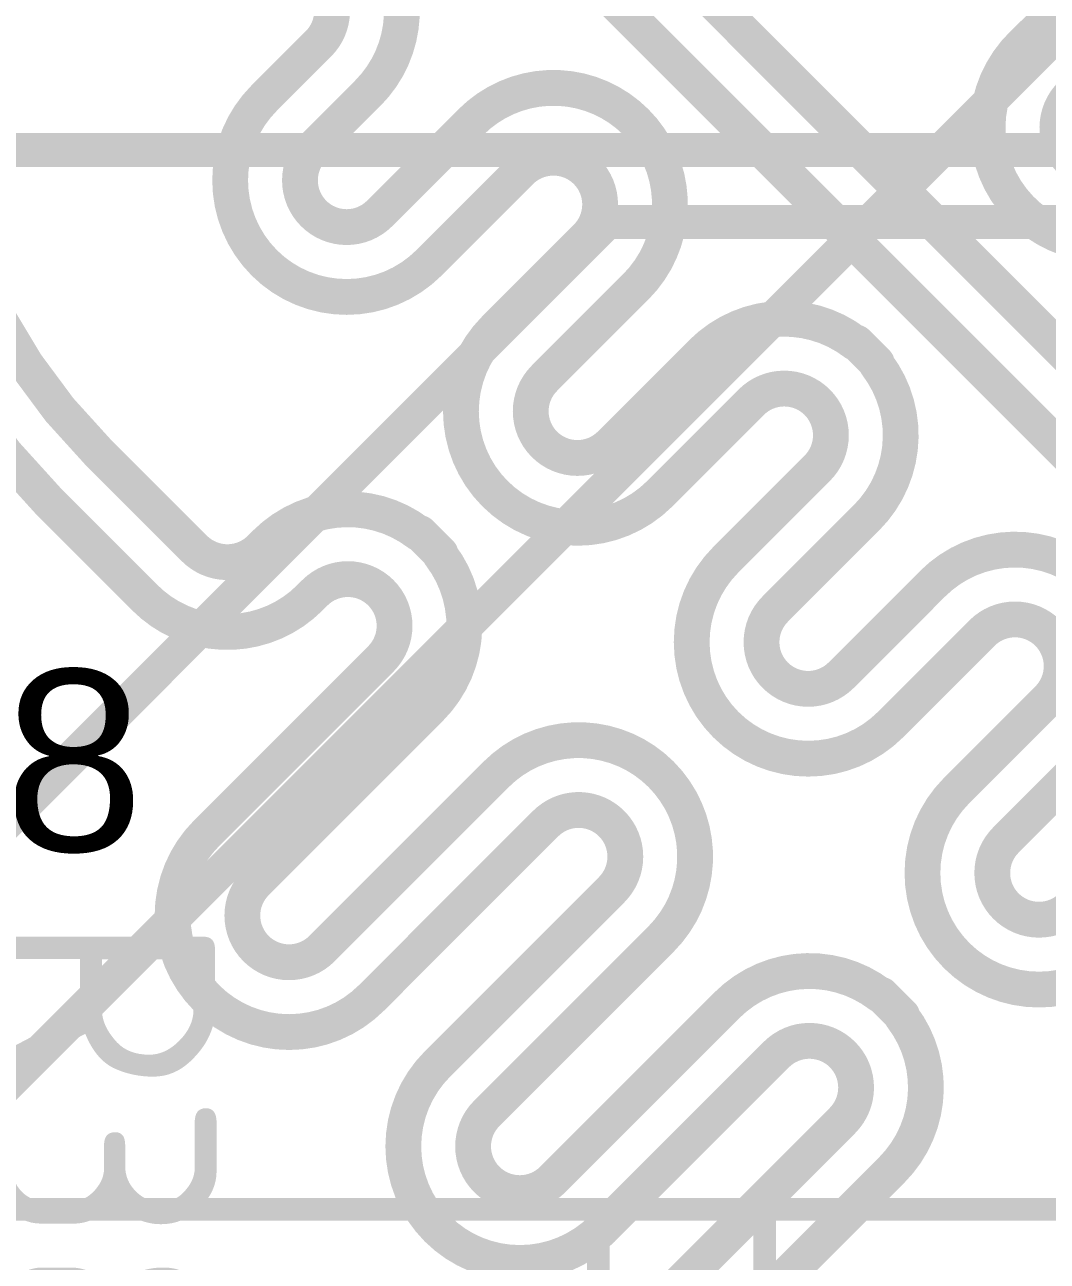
# Model space of a CAD drawing. Header units: inches. Extents: x -0.1 to 94.8, y -0.8 to 67.1.
# Drawn here: x 33.46 to 37.97, y 34.04 to 39.49 of the extents above; entities that cross this region are included whole.
import ezdxf

# ---------------------------------------------------------------- set-up
doc = ezdxf.new("R2010")
doc.units = ezdxf.units.IN
for name, color, linetype in [('Assembly Notes', 56, 'Continuous'), ('Bottom Layer', 5, 'Continuous'), ('Layer 2', 16, 'Continuous'), ('Mechanical 20', 56, 'Continuous'), ('Top Layer', 1, 'Continuous'), ('Top Overlay', 2, 'Continuous'), ('Top Paste', 8, 'Continuous'), ('Top Solder', 216, 'Continuous')]:
    doc.layers.add(name, color=color, linetype=linetype)
doc.styles.add('Arial', font='', dxfattribs={"height": 0.2})
doc.styles.add('GOST type B', font='', dxfattribs={"height": 0.2})
doc.styles.get('Arial').set_extended_font_data('Arial')
doc.styles.get('GOST type B').set_extended_font_data('GOST type B')

# ---------------------------------------------------------------- blocks, each defined once
blk = doc.blocks.new('JK00136NL_B_53')
at = {"layer": 'Mechanical 20'}
for points in [[(17.51, 10.242, 0.1, 0.1, 0), (17.51, -10.242, 0.1, 0.1, 0)], [(-17.51, -10.242, 0.1, 0.1, 0), (17.51, -10.242, 0.1, 0.1, 0)]]:
    blk.add_lwpolyline(points, format="xyseb", dxfattribs=at)
blk.add_lwpolyline([(17.485, -10.242, 0.05, 0.05, 1), (17.535, -10.242, 0.05, 0.05, 1)], format="xyseb", close=True, dxfattribs=at)
blk.add_lwpolyline([(17.485, -10.242, 0.05, 0.05, 1), (17.535, -10.242, 0.05, 0.05, 1)], format="xyseb", close=True, dxfattribs=at)
blk = doc.blocks.new('JK00136NL_B_54')
at = {"layer": 'Mechanical 20'}
for points in [[(-17.51, 10.242, 0.1, 0.1, 0), (17.51, 10.242, 0.1, 0.1, 0)], [(17.51, 10.242, 0.1, 0.1, 0), (17.51, -10.242, 0.1, 0.1, 0)]]:
    blk.add_lwpolyline(points, format="xyseb", dxfattribs=at)
blk.add_lwpolyline([(17.485, 10.242, 0.05, 0.05, 1), (17.535, 10.242, 0.05, 0.05, 1)], format="xyseb", close=True, dxfattribs=at)
blk.add_lwpolyline([(17.485, 10.242, 0.05, 0.05, 1), (17.535, 10.242, 0.05, 0.05, 1)], format="xyseb", close=True, dxfattribs=at)
blk = doc.blocks.new('0402R_65')
at = {"layer": 'Top Layer'}
for points in [[(-0.9145, -0.305), (-0.9145, 0.305), (-0.2795, 0.305), (-0.2795, -0.305)], [(0.2795, -0.305), (0.2795, 0.305), (0.9145, 0.305), (0.9145, -0.305)]]:
    blk.add_hatch(color=1, dxfattribs=at).paths.add_polyline_path(points)
at = {"layer": 'Top Paste'}
for points in [[(-0.9145, -0.305), (-0.9145, 0.305), (-0.2795, 0.305), (-0.2795, -0.305)], [(0.2795, -0.305), (0.2795, 0.305), (0.9145, 0.305), (0.9145, -0.305)]]:
    blk.add_hatch(color=8, dxfattribs=at).paths.add_polyline_path(points)
at = {"layer": 'Top Solder'}
for points in [[(-1.0161, -0.4066), (-1.0161, 0.4066), (-0.1779, 0.4066), (-0.1779, -0.4066)], [(0.1779, -0.4066), (0.1779, 0.4066), (1.0161, 0.4066), (1.0161, -0.4066)]]:
    blk.add_hatch(color=216, dxfattribs=at).paths.add_polyline_path(points)
at = {"layer": 'Assembly Notes'}
for points in [[(1, 0.4, 0.15, 0.15, 0), (-1, 0.4, 0.15, 0.15, 0)], [(-1, -0.4, 0.15, 0.15, 0), (-1, 0.4, 0.15, 0.15, 0)], [(1, -0.4, 0.15, 0.15, 0), (1, 0.4, 0.15, 0.15, 0)], [(1, -0.4, 0.15, 0.15, 0), (-1, -0.4, 0.15, 0.15, 0)]]:
    blk.add_lwpolyline(points, format="xyseb", dxfattribs=at)
for points in [[(-1.0375, 0.4, 0.075, 0.075, 1), (-0.9625, 0.4, 0.075, 0.075, 1)], [(-1.0375, 0.4, 0.075, 0.075, 1), (-0.9625, 0.4, 0.075, 0.075, 1)], [(0.9625, 0.4, 0.075, 0.075, 1), (1.0375, 0.4, 0.075, 0.075, 1)], [(0.9625, 0.4, 0.075, 0.075, 1), (1.0375, 0.4, 0.075, 0.075, 1)], [(-1.0375, -0.4, 0.075, 0.075, 1), (-0.9625, -0.4, 0.075, 0.075, 1)], [(-1.0375, -0.4, 0.075, 0.075, 1), (-0.9625, -0.4, 0.075, 0.075, 1)], [(0.9625, -0.4, 0.075, 0.075, 1), (1.0375, -0.4, 0.075, 0.075, 1)], [(0.9625, -0.4, 0.075, 0.075, 1), (1.0375, -0.4, 0.075, 0.075, 1)]]:
    blk.add_lwpolyline(points, format="xyseb", close=True, dxfattribs=at)
at = {"layer": 'Top Overlay'}
for points in [[(0.375, 0.55, 0.15, 0.15, 0), (-0.375, 0.55, 0.15, 0.15, 0)], [(0.375, -0.55, 0.15, 0.15, 0), (-0.375, -0.55, 0.15, 0.15, 0)]]:
    blk.add_lwpolyline(points, format="xyseb", dxfattribs=at)
for points in [[(-0.4125, 0.55, 0.075, 0.075, 1), (-0.3375, 0.55, 0.075, 0.075, 1)], [(0.3375, 0.55, 0.075, 0.075, 1), (0.4125, 0.55, 0.075, 0.075, 1)], [(-0.4125, -0.55, 0.075, 0.075, 1), (-0.3375, -0.55, 0.075, 0.075, 1)], [(0.3375, -0.55, 0.075, 0.075, 1), (0.4125, -0.55, 0.075, 0.075, 1)]]:
    blk.add_lwpolyline(points, format="xyseb", close=True, dxfattribs=at)
at = {"layer": 'Assembly Notes', "style": 'GOST type B'}
blk.add_text('R38', height=1, dxfattribs=at).set_placement((-1.075, 0.8))

msp = doc.modelspace()

# ---------------------------------------------------------------- linework, layer by layer
at = {"layer": 'Bottom Layer'}
for points in [[(35.355, 40.735, 0.158, 0.158, 0), (40.9014, 35.1886, 0.158, 0.158, 0)], [(35.1372, 40.5172, 0.158, 0.158, 0), (40.6837, 34.9708, 0.158, 0.158, 0)], [(34.9704, 39.9196, 0.158, 0.158, -0.414219), (34.9704, 39.1927, 0.158, 0.158, 0)], [(37.8608, 39.409, 0.158, 0.158, 0), (38.3235, 39.8588, 0.158, 0.158, 0)], [(34.7526, 39.7018, 0.158, 0.158, -0.414221), (34.7526, 39.4105, 0.158, 0.158, 0)], [(33.5602, 37.3943, 0.158, 0.158, -0.198912), (32.726, 39.4081, 0.158, 0.158, 0)], [(33.7779, 37.6121, 0.158, 0.158, -0.198912), (33.034, 39.4081, 0.158, 0.158, 0)], [(34.5136, 39.1716, 0.158, 0.158, 0), (34.7526, 39.4105, 0.158, 0.158, 0)], [(37.8496, 38.6832, 0.158, 0.158, -0.413399), (37.8608, 39.409, 0.158, 0.158, 0)], [(34.7314, 38.9538, 0.158, 0.158, 0), (34.9704, 39.1927, 0.158, 0.158, 0)], [(34.9704, 39.1927, 0.158, 0.158, 0), (34.9704, 39.1927, 0.158, 0.158, 0)], [(35.4261, 39.0658, 0.158, 0.158, -0.414215), (36.153, 39.0658, 0.158, 0.158, 0)], [(38.0714, 38.8969, 0.158, 0.158, -0.414209), (38.0755, 39.1882, 0.158, 0.158, 0)], [(34.5131, 38.4452, 0.158, 0.158, -0.413791), (34.5136, 39.1716, 0.158, 0.158, 0)], [(35.0223, 38.662, 0.158, 0.158, 0), (35.4261, 39.0658, 0.158, 0.158, 0)], [(36.153, 39.0658, 0.158, 0.158, -0.414219), (36.153, 38.3389, 0.158, 0.158, 0)], [(35.0223, 38.662, 0.158, 0.158, -0.998445), (34.7314, 38.9538, 0.158, 0.158, 0)], [(34.7314, 38.9538, 0.158, 0.158, 0), (34.7314, 38.9538, 0.158, 0.158, 0)], [(35.6439, 38.848, 0.158, 0.158, -0.414216), (35.9352, 38.848, 0.158, 0.158, 0)], [(35.2412, 38.4454, 0.158, 0.158, 0), (35.6439, 38.848, 0.158, 0.158, 0)], [(35.6439, 38.848, 0.158, 0.158, 0), (35.6439, 38.848, 0.158, 0.158, 0)], [(35.9352, 38.848, 0.158, 0.158, -0.413318), (35.9357, 38.5572, 0.158, 0.158, 0)], [(37.8498, 38.683, 0.158, 0.158, -0.000493), (37.8496, 38.6832, 0.158, 0.158, 0)], [(38.5774, 38.6719, 0.158, 0.158, -0.414851), (37.8498, 38.683, 0.158, 0.158, 0)], [(35.5318, 38.1533, 0.158, 0.158, 0), (35.9357, 38.5572, 0.158, 0.158, 0)], [(34.5132, 38.4451, 0.158, 0.158, -0.00014), (34.5131, 38.4452, 0.158, 0.158, 0)], [(34.5132, 38.4451, 0.158, 0.158, 0), (34.5133, 38.4449, 0.158, 0.158, 0)], [(34.5139, 38.4444, 0.158, 0.158, -0.000384), (34.5133, 38.4449, 0.158, 0.158, 0)], [(34.5139, 38.4444, 0.158, 0.158, 0), (34.5144, 38.4439, 0.158, 0.158, 0)], [(34.5145, 38.4437, 0.158, 0.158, -0.000306), (34.5144, 38.4439, 0.158, 0.158, 0)], [(35.2405, 38.4447, 0.158, 0.158, -0.413477), (34.5145, 38.4437, 0.158, 0.158, 0)], [(35.2412, 38.4454, 0.158, 0.158, -0.001609), (35.2405, 38.4447, 0.158, 0.158, 0)], [(35.7496, 37.9355, 0.158, 0.158, 0), (36.1523, 38.3382, 0.158, 0.158, 0)], [(36.153, 38.3389, 0.158, 0.158, -0.001604), (36.1523, 38.3382, 0.158, 0.158, 0)], [(35.5313, 37.4269, 0.158, 0.158, -0.413791), (35.5318, 38.1533, 0.158, 0.158, 0)], [(36.4443, 38.0476, 0.158, 0.158, -0.375663), (37.1197, 38.0927, 0.158, 0.158, 0)], [(36.0405, 37.6438, 0.158, 0.158, 0), (36.4443, 38.0476, 0.158, 0.158, 0)], [(37.1197, 38.0927, 0.158, 0.158, 0), (37.1261, 38.0927, 0.158, 0.158, 0)], [(37.1261, 38.0927, 0.158, 0.158, 0), (37.171, 38.0479, 0.158, 0.158, 0)], [(37.171, 38.0479, 0.158, 0.158, -0.000384), (37.1715, 38.0473, 0.158, 0.158, 0)], [(37.1715, 38.0473, 0.158, 0.158, 0), (37.2164, 38.0025, 0.158, 0.158, 0)], [(37.2164, 37.996, 0.158, 0.158, -0.375668), (37.1712, 37.3207, 0.158, 0.158, 0)], [(37.2164, 37.996, 0.158, 0.158, 0), (37.2164, 38.0025, 0.158, 0.158, 0)], [(36.0405, 37.6438, 0.158, 0.158, -0.998445), (35.7496, 37.9355, 0.158, 0.158, 0)], [(35.7496, 37.9355, 0.158, 0.158, 0), (35.7496, 37.9355, 0.158, 0.158, 0)], [(36.6621, 37.8298, 0.158, 0.158, -0.998467), (36.9539, 37.5389, 0.158, 0.158, 0)], [(36.2594, 37.4271, 0.158, 0.158, 0), (36.6621, 37.8298, 0.158, 0.158, 0)], [(36.6621, 37.8298, 0.158, 0.158, 0), (36.6621, 37.8298, 0.158, 0.158, 0)], [(33.7779, 37.6121, 0.158, 0.158, 0), (34.0405, 37.3495, 0.158, 0.158, 0)], [(36.5501, 37.1351, 0.158, 0.158, 0), (36.9539, 37.5389, 0.158, 0.158, 0)], [(33.5602, 37.3943, 0.158, 0.158, 0), (33.8227, 37.1317, 0.158, 0.158, 0)], [(35.5314, 37.4269, 0.158, 0.158, -0.00014), (35.5313, 37.4269, 0.158, 0.158, 0)], [(35.5314, 37.4269, 0.158, 0.158, 0), (35.5316, 37.4267, 0.158, 0.158, 0)], [(35.5321, 37.4261, 0.158, 0.158, -0.000384), (35.5316, 37.4267, 0.158, 0.158, 0)], [(35.5321, 37.4261, 0.158, 0.158, 0), (35.5326, 37.4256, 0.158, 0.158, 0)], [(35.5328, 37.4255, 0.158, 0.158, -0.000306), (35.5326, 37.4256, 0.158, 0.158, 0)], [(36.2588, 37.4264, 0.158, 0.158, -0.413477), (35.5328, 37.4255, 0.158, 0.158, 0)], [(36.2594, 37.4271, 0.158, 0.158, -0.001609), (36.2588, 37.4264, 0.158, 0.158, 0)], [(34.0405, 37.3495, 0.158, 0.158, 0), (34.0405, 37.3495, 0.158, 0.158, 0)], [(34.0405, 37.3495, 0.158, 0.158, 0), (34.2052, 37.1848, 0.158, 0.158, 0)], [(34.519, 37.2072, 0.158, 0.158, -0.375663), (35.1944, 37.2523, 0.158, 0.158, 0)], [(36.7679, 36.9173, 0.158, 0.158, 0), (37.1705, 37.32, 0.158, 0.158, 0)], [(37.1712, 37.3207, 0.158, 0.158, -0.001604), (37.1705, 37.32, 0.158, 0.158, 0)], [(35.1944, 37.2523, 0.158, 0.158, 0), (35.2008, 37.2523, 0.158, 0.158, 0)], [(35.2008, 37.2523, 0.158, 0.158, 0), (35.2457, 37.2075, 0.158, 0.158, 0)], [(34.4966, 37.1848, 0.158, 0.158, -0.414216), (34.2052, 37.1848, 0.158, 0.158, 0)], [(34.4966, 37.1848, 0.158, 0.158, 0), (34.519, 37.2072, 0.158, 0.158, 0)], [(35.2456, 37.2075, 0.158, 0.158, -0.000384), (35.2462, 37.2069, 0.158, 0.158, 0)], [(35.2462, 37.2069, 0.158, 0.158, 0), (35.291, 37.1621, 0.158, 0.158, 0)], [(37.4626, 37.0294, 0.158, 0.158, -0.375663), (38.1379, 37.0745, 0.158, 0.158, 0)], [(33.8227, 37.1317, 0.158, 0.158, 0), (33.9866, 36.9678, 0.158, 0.158, 0)], [(35.291, 37.1557, 0.158, 0.158, -0.375668), (35.2459, 36.4803, 0.158, 0.158, 0)], [(35.291, 37.1557, 0.158, 0.158, 0), (35.291, 37.1621, 0.158, 0.158, 0)], [(36.5501, 36.4082, 0.158, 0.158, -0.414213), (36.5501, 37.1351, 0.158, 0.158, 0)], [(34.7368, 36.9894, 0.158, 0.158, -0.998467), (35.0286, 36.6985, 0.158, 0.158, 0)], [(37.0587, 36.6255, 0.158, 0.158, 0), (37.4626, 37.0294, 0.158, 0.158, 0)], [(34.7144, 36.967, 0.158, 0.158, -0.414873), (33.9866, 36.9678, 0.158, 0.158, 0)], [(33.9866, 36.9678, 0.158, 0.158, -0.000134), (33.9866, 36.9678, 0.158, 0.158, 0)], [(34.7144, 36.967, 0.158, 0.158, 0), (34.7368, 36.9894, 0.158, 0.158, 0)], [(34.7144, 36.967, 0.158, 0.158, 0), (34.7144, 36.967, 0.158, 0.158, 0)], [(34.7368, 36.9894, 0.158, 0.158, 0), (34.7368, 36.9894, 0.158, 0.158, 0)], [(36.7679, 36.626, 0.158, 0.158, -0.414211), (36.7679, 36.9173, 0.158, 0.158, 0)], [(36.7679, 36.9173, 0.158, 0.158, 0), (36.7679, 36.9173, 0.158, 0.158, 0)], [(37.6804, 36.8116, 0.158, 0.158, -0.998467), (37.9721, 36.5207, 0.158, 0.158, 0)], [(37.2777, 36.4089, 0.158, 0.158, 0), (37.6804, 36.8116, 0.158, 0.158, 0)], [(37.6804, 36.8116, 0.158, 0.158, 0), (37.6804, 36.8116, 0.158, 0.158, 0)], [(34.2594, 35.9294, 0.158, 0.158, 0), (35.0286, 36.6985, 0.158, 0.158, 0)], [(37.0587, 36.6255, 0.158, 0.158, -0.41331), (36.7679, 36.626, 0.158, 0.158, 0)], [(37.5683, 36.1169, 0.158, 0.158, 0), (37.9721, 36.5207, 0.158, 0.158, 0)], [(34.4772, 35.7116, 0.158, 0.158, 0), (35.2452, 36.4796, 0.158, 0.158, 0)], [(35.2459, 36.4803, 0.158, 0.158, -0.001604), (35.2452, 36.4796, 0.158, 0.158, 0)], [(37.277, 36.4082, 0.158, 0.158, -0.414213), (36.5501, 36.4082, 0.158, 0.158, 0)], [(37.2777, 36.4089, 0.158, 0.158, -0.001609), (37.277, 36.4082, 0.158, 0.158, 0)], [(35.5373, 36.189, 0.158, 0.158, -0.414215), (36.2642, 36.189, 0.158, 0.158, 0)], [(37.7861, 35.8991, 0.158, 0.158, 0), (38.1888, 36.3018, 0.158, 0.158, 0)], [(34.7681, 35.4198, 0.158, 0.158, 0), (35.5373, 36.189, 0.158, 0.158, 0)], [(36.2642, 36.189, 0.158, 0.158, -0.414219), (36.2642, 35.4621, 0.158, 0.158, 0)], [(37.5678, 35.3905, 0.158, 0.158, -0.413791), (37.5683, 36.1169, 0.158, 0.158, 0)], [(35.755, 35.9712, 0.158, 0.158, -0.414216), (36.0464, 35.9712, 0.158, 0.158, 0)], [(34.987, 35.2032, 0.158, 0.158, 0), (35.755, 35.9712, 0.158, 0.158, 0)], [(35.755, 35.9712, 0.158, 0.158, 0), (35.755, 35.9712, 0.158, 0.158, 0)], [(36.0464, 35.9712, 0.158, 0.158, -0.413318), (36.0468, 35.6803, 0.158, 0.158, 0)], [(34.2589, 35.203, 0.158, 0.158, -0.413791), (34.2594, 35.9294, 0.158, 0.158, 0)], [(38.077, 35.6073, 0.158, 0.158, -0.998445), (37.7861, 35.8991, 0.158, 0.158, 0)], [(37.7861, 35.8991, 0.158, 0.158, 0), (37.7861, 35.8991, 0.158, 0.158, 0)], [(34.7681, 35.4198, 0.158, 0.158, -0.998445), (34.4772, 35.7116, 0.158, 0.158, 0)], [(34.4772, 35.7116, 0.158, 0.158, 0), (34.4772, 35.7116, 0.158, 0.158, 0)], [(35.2776, 34.9111, 0.158, 0.158, 0), (36.0468, 35.6803, 0.158, 0.158, 0)], [(35.4954, 34.6934, 0.158, 0.158, 0), (36.2635, 35.4614, 0.158, 0.158, 0)], [(36.2642, 35.4621, 0.158, 0.158, -0.001604), (36.2635, 35.4614, 0.158, 0.158, 0)], [(37.5679, 35.3904, 0.158, 0.158, -0.00014), (37.5678, 35.3905, 0.158, 0.158, 0)], [(37.5678, 35.3904, 0.158, 0.158, 0), (37.568, 35.3902, 0.158, 0.158, 0)], [(37.5686, 35.3897, 0.158, 0.158, -0.000384), (37.568, 35.3902, 0.158, 0.158, 0)], [(37.5686, 35.3897, 0.158, 0.158, 0), (37.5691, 35.3892, 0.158, 0.158, 0)], [(37.5692, 35.389, 0.158, 0.158, -0.000306), (37.5691, 35.3892, 0.158, 0.158, 0)], [(38.2952, 35.39, 0.158, 0.158, -0.413477), (37.5692, 35.389, 0.158, 0.158, 0)], [(36.5555, 35.1708, 0.158, 0.158, -0.375663), (37.2308, 35.2159, 0.158, 0.158, 0)], [(37.2308, 35.2159, 0.158, 0.158, 0), (37.2373, 35.2159, 0.158, 0.158, 0)], [(37.2373, 35.2159, 0.158, 0.158, 0), (37.2821, 35.171, 0.158, 0.158, 0)], [(34.259, 35.2029, 0.158, 0.158, -0.00014), (34.2589, 35.203, 0.158, 0.158, 0)], [(34.259, 35.2029, 0.158, 0.158, 0), (34.2591, 35.2028, 0.158, 0.158, 0)], [(34.2597, 35.2022, 0.158, 0.158, -0.000384), (34.2591, 35.2028, 0.158, 0.158, 0)], [(34.2597, 35.2022, 0.158, 0.158, 0), (34.2602, 35.2017, 0.158, 0.158, 0)], [(34.2603, 35.2016, 0.158, 0.158, -0.000306), (34.2602, 35.2017, 0.158, 0.158, 0)], [(34.9863, 35.2025, 0.158, 0.158, -0.413477), (34.2603, 35.2016, 0.158, 0.158, 0)], [(34.987, 35.2032, 0.158, 0.158, -0.001609), (34.9863, 35.2025, 0.158, 0.158, 0)], [(35.7863, 34.4016, 0.158, 0.158, 0), (36.5555, 35.1708, 0.158, 0.158, 0)], [(37.2821, 35.171, 0.158, 0.158, -0.000384), (37.2827, 35.1705, 0.158, 0.158, 0)], [(37.2827, 35.1705, 0.158, 0.158, 0), (37.3275, 35.1256, 0.158, 0.158, 0)], [(37.3275, 35.1192, 0.158, 0.158, -0.375668), (37.2824, 34.4438, 0.158, 0.158, 0)], [(37.3275, 35.1192, 0.158, 0.158, 0), (37.3275, 35.1256, 0.158, 0.158, 0)], [(36.7733, 34.953, 0.158, 0.158, -0.998467), (37.0651, 34.6621, 0.158, 0.158, 0)], [(36.0052, 34.1849, 0.158, 0.158, 0), (36.7733, 34.953, 0.158, 0.158, 0)], [(36.7733, 34.953, 0.158, 0.158, 0), (36.7733, 34.953, 0.158, 0.158, 0)], [(35.2771, 34.1848, 0.158, 0.158, -0.413791), (35.2776, 34.9111, 0.158, 0.158, 0)], [(35.7863, 34.4016, 0.158, 0.158, -0.998445), (35.4954, 34.6934, 0.158, 0.158, 0)], [(35.4954, 34.6934, 0.158, 0.158, 0), (35.4954, 34.6934, 0.158, 0.158, 0)], [(36.2959, 33.8929, 0.158, 0.158, 0), (37.0651, 34.6621, 0.158, 0.158, 0)], [(36.5137, 33.6751, 0.158, 0.158, 0), (37.2817, 34.4431, 0.158, 0.158, 0)], [(37.2824, 34.4438, 0.158, 0.158, -0.001604), (37.2817, 34.4431, 0.158, 0.158, 0)], [(35.2772, 34.1847, 0.158, 0.158, -0.00014), (35.2771, 34.1848, 0.158, 0.158, 0)], [(35.2772, 34.1847, 0.158, 0.158, 0), (35.2774, 34.1845, 0.158, 0.158, 0)], [(35.2779, 34.184, 0.158, 0.158, -0.000384), (35.2774, 34.1845, 0.158, 0.158, 0)], [(35.2779, 34.184, 0.158, 0.158, 0), (35.2784, 34.1835, 0.158, 0.158, 0)], [(35.2786, 34.1833, 0.158, 0.158, -0.000306), (35.2784, 34.1835, 0.158, 0.158, 0)], [(36.0046, 34.1842, 0.158, 0.158, -0.413477), (35.2786, 34.1833, 0.158, 0.158, 0)], [(36.0052, 34.1849, 0.158, 0.158, -0.001609), (36.0046, 34.1842, 0.158, 0.158, 0)]]:
    msp.add_lwpolyline(points, format="xyseb", dxfattribs=at)
for points in [[(34.7131, 39.4105, 0.079, 0.079, 1), (34.7921, 39.4105, 0.079, 0.079, 1)], [(34.7131, 39.4105, 0.079, 0.079, 1), (34.7921, 39.4105, 0.079, 0.079, 1)], [(37.8213, 39.409, 0.079, 0.079, 1), (37.9003, 39.409, 0.079, 0.079, 1)], [(37.8213, 39.409, 0.079, 0.079, 1), (37.9003, 39.409, 0.079, 0.079, 1)], [(34.9309, 39.1927, 0.079, 0.079, 1), (35.0099, 39.1927, 0.079, 0.079, 1)], [(34.9309, 39.1927, 0.079, 0.079, 1), (35.0099, 39.1927, 0.079, 0.079, 1)], [(34.9309, 39.1927, 0.079, 0.079, 1), (35.0099, 39.1927, 0.079, 0.079, 1)], [(34.9309, 39.1927, 0.079, 0.079, 1), (35.0099, 39.1927, 0.079, 0.079, 1)], [(34.4741, 39.1716, 0.079, 0.079, 1), (34.5531, 39.1716, 0.079, 0.079, 1)], [(34.4741, 39.1716, 0.079, 0.079, 1), (34.5531, 39.1716, 0.079, 0.079, 1)], [(35.3866, 39.0658, 0.079, 0.079, 1), (35.4656, 39.0658, 0.079, 0.079, 1)], [(35.3866, 39.0658, 0.079, 0.079, 1), (35.4656, 39.0658, 0.079, 0.079, 1)], [(36.1135, 39.0658, 0.079, 0.079, 1), (36.1925, 39.0658, 0.079, 0.079, 1)], [(36.1135, 39.0658, 0.079, 0.079, 1), (36.1925, 39.0658, 0.079, 0.079, 1)], [(34.6919, 38.9538, 0.079, 0.079, 1), (34.7709, 38.9538, 0.079, 0.079, 1)], [(34.6919, 38.9538, 0.079, 0.079, 1), (34.7709, 38.9538, 0.079, 0.079, 1)], [(34.6919, 38.9538, 0.079, 0.079, 1), (34.7709, 38.9538, 0.079, 0.079, 1)], [(34.6919, 38.9538, 0.079, 0.079, 1), (34.7709, 38.9538, 0.079, 0.079, 1)], [(35.6044, 38.848, 0.079, 0.079, 1), (35.6834, 38.848, 0.079, 0.079, 1)], [(35.6044, 38.848, 0.079, 0.079, 1), (35.6834, 38.848, 0.079, 0.079, 1)], [(35.6044, 38.848, 0.079, 0.079, 1), (35.6834, 38.848, 0.079, 0.079, 1)], [(35.6044, 38.848, 0.079, 0.079, 1), (35.6834, 38.848, 0.079, 0.079, 1)], [(35.8957, 38.848, 0.079, 0.079, 1), (35.9747, 38.848, 0.079, 0.079, 1)], [(35.8957, 38.848, 0.079, 0.079, 1), (35.9747, 38.848, 0.079, 0.079, 1)], [(34.9828, 38.662, 0.079, 0.079, 1), (35.0618, 38.662, 0.079, 0.079, 1)], [(34.9828, 38.662, 0.079, 0.079, 1), (35.0618, 38.662, 0.079, 0.079, 1)], [(37.8101, 38.6832, 0.079, 0.079, 1), (37.8891, 38.6832, 0.079, 0.079, 1)], [(37.8101, 38.6832, 0.079, 0.079, 1), (37.8891, 38.6832, 0.079, 0.079, 1)], [(37.8103, 38.683, 0.079, 0.079, 1), (37.8893, 38.683, 0.079, 0.079, 1)], [(37.8103, 38.683, 0.079, 0.079, 1), (37.8893, 38.683, 0.079, 0.079, 1)], [(35.8962, 38.5572, 0.079, 0.079, 1), (35.9752, 38.5572, 0.079, 0.079, 1)], [(35.8962, 38.5572, 0.079, 0.079, 1), (35.9752, 38.5572, 0.079, 0.079, 1)], [(34.4736, 38.4452, 0.079, 0.079, 1), (34.5526, 38.4452, 0.079, 0.079, 1)], [(34.4736, 38.4452, 0.079, 0.079, 1), (34.5526, 38.4452, 0.079, 0.079, 1)], [(34.4737, 38.4451, 0.079, 0.079, 1), (34.5527, 38.4451, 0.079, 0.079, 1)], [(34.4737, 38.4451, 0.079, 0.079, 1), (34.5527, 38.4451, 0.079, 0.079, 1)], [(34.4738, 38.4449, 0.079, 0.079, 1), (34.5528, 38.4449, 0.079, 0.079, 1)], [(34.4738, 38.4449, 0.079, 0.079, 1), (34.5528, 38.4449, 0.079, 0.079, 1)], [(34.4744, 38.4444, 0.079, 0.079, 1), (34.5534, 38.4444, 0.079, 0.079, 1)], [(34.4744, 38.4444, 0.079, 0.079, 1), (34.5534, 38.4444, 0.079, 0.079, 1)], [(34.4749, 38.4439, 0.079, 0.079, 1), (34.5539, 38.4439, 0.079, 0.079, 1)], [(34.4749, 38.4439, 0.079, 0.079, 1), (34.5539, 38.4439, 0.079, 0.079, 1)], [(34.475, 38.4437, 0.079, 0.079, 1), (34.554, 38.4437, 0.079, 0.079, 1)], [(34.475, 38.4437, 0.079, 0.079, 1), (34.554, 38.4437, 0.079, 0.079, 1)], [(35.201, 38.4447, 0.079, 0.079, 1), (35.28, 38.4447, 0.079, 0.079, 1)], [(35.201, 38.4447, 0.079, 0.079, 1), (35.28, 38.4447, 0.079, 0.079, 1)], [(35.2017, 38.4454, 0.079, 0.079, 1), (35.2807, 38.4454, 0.079, 0.079, 1)], [(35.2017, 38.4454, 0.079, 0.079, 1), (35.2807, 38.4454, 0.079, 0.079, 1)], [(36.1128, 38.3382, 0.079, 0.079, 1), (36.1918, 38.3382, 0.079, 0.079, 1)], [(36.1128, 38.3382, 0.079, 0.079, 1), (36.1918, 38.3382, 0.079, 0.079, 1)], [(36.1135, 38.3389, 0.079, 0.079, 1), (36.1925, 38.3389, 0.079, 0.079, 1)], [(36.1135, 38.3389, 0.079, 0.079, 1), (36.1925, 38.3389, 0.079, 0.079, 1)], [(35.4923, 38.1533, 0.079, 0.079, 1), (35.5713, 38.1533, 0.079, 0.079, 1)], [(35.4923, 38.1533, 0.079, 0.079, 1), (35.5713, 38.1533, 0.079, 0.079, 1)], [(36.4048, 38.0476, 0.079, 0.079, 1), (36.4838, 38.0476, 0.079, 0.079, 1)], [(36.4048, 38.0476, 0.079, 0.079, 1), (36.4838, 38.0476, 0.079, 0.079, 1)], [(37.0802, 38.0927, 0.079, 0.079, 1), (37.1592, 38.0927, 0.079, 0.079, 1)], [(37.0802, 38.0927, 0.079, 0.079, 1), (37.1592, 38.0927, 0.079, 0.079, 1)], [(37.0866, 38.0927, 0.079, 0.079, 1), (37.1656, 38.0927, 0.079, 0.079, 1)], [(37.0866, 38.0927, 0.079, 0.079, 1), (37.1656, 38.0927, 0.079, 0.079, 1)], [(37.1315, 38.0479, 0.079, 0.079, 1), (37.2105, 38.0479, 0.079, 0.079, 1)], [(37.1315, 38.0479, 0.079, 0.079, 1), (37.2105, 38.0479, 0.079, 0.079, 1)], [(37.132, 38.0473, 0.079, 0.079, 1), (37.211, 38.0473, 0.079, 0.079, 1)], [(37.132, 38.0473, 0.079, 0.079, 1), (37.211, 38.0473, 0.079, 0.079, 1)], [(37.1769, 38.0025, 0.079, 0.079, 1), (37.2559, 38.0025, 0.079, 0.079, 1)], [(37.1769, 38.0025, 0.079, 0.079, 1), (37.2559, 38.0025, 0.079, 0.079, 1)], [(37.1769, 37.996, 0.079, 0.079, 1), (37.2559, 37.996, 0.079, 0.079, 1)], [(37.1769, 37.996, 0.079, 0.079, 1), (37.2559, 37.996, 0.079, 0.079, 1)], [(35.7101, 37.9355, 0.079, 0.079, 1), (35.7891, 37.9355, 0.079, 0.079, 1)], [(35.7101, 37.9355, 0.079, 0.079, 1), (35.7891, 37.9355, 0.079, 0.079, 1)], [(35.7101, 37.9355, 0.079, 0.079, 1), (35.7891, 37.9355, 0.079, 0.079, 1)], [(35.7101, 37.9355, 0.079, 0.079, 1), (35.7891, 37.9355, 0.079, 0.079, 1)], [(36.6226, 37.8298, 0.079, 0.079, 1), (36.7016, 37.8298, 0.079, 0.079, 1)], [(36.6226, 37.8298, 0.079, 0.079, 1), (36.7016, 37.8298, 0.079, 0.079, 1)], [(36.6226, 37.8298, 0.079, 0.079, 1), (36.7016, 37.8298, 0.079, 0.079, 1)], [(36.6226, 37.8298, 0.079, 0.079, 1), (36.7016, 37.8298, 0.079, 0.079, 1)], [(33.7384, 37.6121, 0.079, 0.079, 1), (33.8174, 37.6121, 0.079, 0.079, 1)], [(33.7384, 37.6121, 0.079, 0.079, 1), (33.8174, 37.6121, 0.079, 0.079, 1)], [(36.001, 37.6438, 0.079, 0.079, 1), (36.08, 37.6438, 0.079, 0.079, 1)], [(36.001, 37.6438, 0.079, 0.079, 1), (36.08, 37.6438, 0.079, 0.079, 1)], [(36.9144, 37.5389, 0.079, 0.079, 1), (36.9934, 37.5389, 0.079, 0.079, 1)], [(36.9144, 37.5389, 0.079, 0.079, 1), (36.9934, 37.5389, 0.079, 0.079, 1)], [(33.5207, 37.3943, 0.079, 0.079, 1), (33.5997, 37.3943, 0.079, 0.079, 1)], [(33.5207, 37.3943, 0.079, 0.079, 1), (33.5997, 37.3943, 0.079, 0.079, 1)], [(35.4918, 37.4269, 0.079, 0.079, 1), (35.5708, 37.4269, 0.079, 0.079, 1)], [(35.4918, 37.4269, 0.079, 0.079, 1), (35.5708, 37.4269, 0.079, 0.079, 1)], [(35.4919, 37.4269, 0.079, 0.079, 1), (35.5709, 37.4269, 0.079, 0.079, 1)], [(35.4919, 37.4269, 0.079, 0.079, 1), (35.5709, 37.4269, 0.079, 0.079, 1)], [(35.4921, 37.4267, 0.079, 0.079, 1), (35.5711, 37.4267, 0.079, 0.079, 1)], [(35.4921, 37.4267, 0.079, 0.079, 1), (35.5711, 37.4267, 0.079, 0.079, 1)], [(35.4926, 37.4261, 0.079, 0.079, 1), (35.5716, 37.4261, 0.079, 0.079, 1)], [(35.4926, 37.4261, 0.079, 0.079, 1), (35.5716, 37.4261, 0.079, 0.079, 1)], [(35.4931, 37.4256, 0.079, 0.079, 1), (35.5721, 37.4256, 0.079, 0.079, 1)], [(35.4931, 37.4256, 0.079, 0.079, 1), (35.5721, 37.4256, 0.079, 0.079, 1)], [(35.4933, 37.4255, 0.079, 0.079, 1), (35.5723, 37.4255, 0.079, 0.079, 1)], [(35.4933, 37.4255, 0.079, 0.079, 1), (35.5723, 37.4255, 0.079, 0.079, 1)], [(36.2193, 37.4264, 0.079, 0.079, 1), (36.2983, 37.4264, 0.079, 0.079, 1)], [(36.2193, 37.4264, 0.079, 0.079, 1), (36.2983, 37.4264, 0.079, 0.079, 1)], [(36.22, 37.4271, 0.079, 0.079, 1), (36.2989, 37.4271, 0.079, 0.079, 1)], [(36.22, 37.4271, 0.079, 0.079, 1), (36.2989, 37.4271, 0.079, 0.079, 1)], [(34.001, 37.3495, 0.079, 0.079, 1), (34.08, 37.3495, 0.079, 0.079, 1)], [(34.001, 37.3495, 0.079, 0.079, 1), (34.08, 37.3495, 0.079, 0.079, 1)], [(34.001, 37.3495, 0.079, 0.079, 1), (34.08, 37.3495, 0.079, 0.079, 1)], [(34.001, 37.3495, 0.079, 0.079, 1), (34.08, 37.3495, 0.079, 0.079, 1)], [(37.131, 37.32, 0.079, 0.079, 1), (37.21, 37.32, 0.079, 0.079, 1)], [(37.131, 37.32, 0.079, 0.079, 1), (37.21, 37.32, 0.079, 0.079, 1)], [(37.1317, 37.3207, 0.079, 0.079, 1), (37.2107, 37.3207, 0.079, 0.079, 1)], [(37.1317, 37.3207, 0.079, 0.079, 1), (37.2107, 37.3207, 0.079, 0.079, 1)], [(35.1549, 37.2523, 0.079, 0.079, 1), (35.2339, 37.2523, 0.079, 0.079, 1)], [(35.1549, 37.2523, 0.079, 0.079, 1), (35.2339, 37.2523, 0.079, 0.079, 1)], [(35.1613, 37.2523, 0.079, 0.079, 1), (35.2403, 37.2523, 0.079, 0.079, 1)], [(35.1613, 37.2523, 0.079, 0.079, 1), (35.2403, 37.2523, 0.079, 0.079, 1)], [(34.1657, 37.1848, 0.079, 0.079, 1), (34.2447, 37.1848, 0.079, 0.079, 1)], [(34.1657, 37.1848, 0.079, 0.079, 1), (34.2447, 37.1848, 0.079, 0.079, 1)], [(34.4571, 37.1848, 0.079, 0.079, 1), (34.5361, 37.1848, 0.079, 0.079, 1)], [(34.4571, 37.1848, 0.079, 0.079, 1), (34.5361, 37.1848, 0.079, 0.079, 1)], [(34.4795, 37.2072, 0.079, 0.079, 1), (34.5585, 37.2072, 0.079, 0.079, 1)], [(34.4795, 37.2072, 0.079, 0.079, 1), (34.5585, 37.2072, 0.079, 0.079, 1)], [(35.2062, 37.2075, 0.079, 0.079, 1), (35.2852, 37.2075, 0.079, 0.079, 1)], [(35.2062, 37.2075, 0.079, 0.079, 1), (35.2851, 37.2075, 0.079, 0.079, 1)], [(35.2067, 37.2069, 0.079, 0.079, 1), (35.2857, 37.2069, 0.079, 0.079, 1)], [(35.2067, 37.2069, 0.079, 0.079, 1), (35.2857, 37.2069, 0.079, 0.079, 1)], [(33.7832, 37.1317, 0.079, 0.079, 1), (33.8622, 37.1317, 0.079, 0.079, 1)], [(33.7832, 37.1317, 0.079, 0.079, 1), (33.8622, 37.1317, 0.079, 0.079, 1)], [(35.2515, 37.1621, 0.079, 0.079, 1), (35.3305, 37.1621, 0.079, 0.079, 1)], [(35.2515, 37.1621, 0.079, 0.079, 1), (35.3305, 37.1621, 0.079, 0.079, 1)], [(35.2515, 37.1557, 0.079, 0.079, 1), (35.3305, 37.1557, 0.079, 0.079, 1)], [(35.2515, 37.1557, 0.079, 0.079, 1), (35.3305, 37.1557, 0.079, 0.079, 1)], [(36.5106, 37.1351, 0.079, 0.079, 1), (36.5896, 37.1351, 0.079, 0.079, 1)], [(36.5106, 37.1351, 0.079, 0.079, 1), (36.5896, 37.1351, 0.079, 0.079, 1)], [(37.4231, 37.0294, 0.079, 0.079, 1), (37.5021, 37.0294, 0.079, 0.079, 1)], [(37.4231, 37.0294, 0.079, 0.079, 1), (37.5021, 37.0294, 0.079, 0.079, 1)], [(33.9471, 36.9678, 0.079, 0.079, 1), (34.0261, 36.9678, 0.079, 0.079, 1)], [(33.9471, 36.9678, 0.079, 0.079, 1), (34.0261, 36.9678, 0.079, 0.079, 1)], [(33.9471, 36.9678, 0.079, 0.079, 1), (34.0261, 36.9678, 0.079, 0.079, 1)], [(33.9471, 36.9678, 0.079, 0.079, 1), (34.0261, 36.9678, 0.079, 0.079, 1)], [(34.6749, 36.967, 0.079, 0.079, 1), (34.7539, 36.967, 0.079, 0.079, 1)], [(34.6749, 36.967, 0.079, 0.079, 1), (34.7539, 36.967, 0.079, 0.079, 1)], [(34.6749, 36.967, 0.079, 0.079, 1), (34.7539, 36.967, 0.079, 0.079, 1)], [(34.6749, 36.967, 0.079, 0.079, 1), (34.7539, 36.967, 0.079, 0.079, 1)], [(34.6973, 36.9894, 0.079, 0.079, 1), (34.7763, 36.9894, 0.079, 0.079, 1)], [(34.6973, 36.9894, 0.079, 0.079, 1), (34.7763, 36.9894, 0.079, 0.079, 1)], [(34.6973, 36.9894, 0.079, 0.079, 1), (34.7763, 36.9894, 0.079, 0.079, 1)], [(34.6973, 36.9894, 0.079, 0.079, 1), (34.7763, 36.9894, 0.079, 0.079, 1)], [(36.7284, 36.9173, 0.079, 0.079, 1), (36.8074, 36.9173, 0.079, 0.079, 1)], [(36.7284, 36.9173, 0.079, 0.079, 1), (36.8074, 36.9173, 0.079, 0.079, 1)], [(36.7284, 36.9173, 0.079, 0.079, 1), (36.8074, 36.9173, 0.079, 0.079, 1)], [(36.7284, 36.9173, 0.079, 0.079, 1), (36.8074, 36.9173, 0.079, 0.079, 1)], [(37.6409, 36.8116, 0.079, 0.079, 1), (37.7199, 36.8116, 0.079, 0.079, 1)], [(37.6409, 36.8116, 0.079, 0.079, 1), (37.7199, 36.8116, 0.079, 0.079, 1)], [(37.6409, 36.8116, 0.079, 0.079, 1), (37.7199, 36.8116, 0.079, 0.079, 1)], [(37.6409, 36.8116, 0.079, 0.079, 1), (37.7199, 36.8116, 0.079, 0.079, 1)], [(34.9891, 36.6985, 0.079, 0.079, 1), (35.0681, 36.6985, 0.079, 0.079, 1)], [(34.9891, 36.6985, 0.079, 0.079, 1), (35.0681, 36.6985, 0.079, 0.079, 1)], [(36.7284, 36.626, 0.079, 0.079, 1), (36.8074, 36.626, 0.079, 0.079, 1)], [(36.7284, 36.626, 0.079, 0.079, 1), (36.8074, 36.626, 0.079, 0.079, 1)], [(37.0192, 36.6255, 0.079, 0.079, 1), (37.0982, 36.6255, 0.079, 0.079, 1)], [(37.0192, 36.6255, 0.079, 0.079, 1), (37.0982, 36.6255, 0.079, 0.079, 1)], [(37.9326, 36.5207, 0.079, 0.079, 1), (38.0116, 36.5207, 0.079, 0.079, 1)], [(37.9326, 36.5207, 0.079, 0.079, 1), (38.0116, 36.5207, 0.079, 0.079, 1)], [(35.2057, 36.4796, 0.079, 0.079, 1), (35.2847, 36.4796, 0.079, 0.079, 1)], [(35.2057, 36.4796, 0.079, 0.079, 1), (35.2847, 36.4796, 0.079, 0.079, 1)], [(35.2064, 36.4803, 0.079, 0.079, 1), (35.2854, 36.4803, 0.079, 0.079, 1)], [(35.2064, 36.4803, 0.079, 0.079, 1), (35.2854, 36.4803, 0.079, 0.079, 1)], [(36.5106, 36.4082, 0.079, 0.079, 1), (36.5896, 36.4082, 0.079, 0.079, 1)], [(36.5106, 36.4082, 0.079, 0.079, 1), (36.5896, 36.4082, 0.079, 0.079, 1)], [(37.2375, 36.4082, 0.079, 0.079, 1), (37.3165, 36.4082, 0.079, 0.079, 1)], [(37.2375, 36.4082, 0.079, 0.079, 1), (37.3165, 36.4082, 0.079, 0.079, 1)], [(37.2382, 36.4089, 0.079, 0.079, 1), (37.3172, 36.4089, 0.079, 0.079, 1)], [(37.2382, 36.4089, 0.079, 0.079, 1), (37.3172, 36.4089, 0.079, 0.079, 1)], [(35.4978, 36.189, 0.079, 0.079, 1), (35.5768, 36.189, 0.079, 0.079, 1)], [(35.4978, 36.189, 0.079, 0.079, 1), (35.5768, 36.189, 0.079, 0.079, 1)], [(36.2247, 36.189, 0.079, 0.079, 1), (36.3037, 36.189, 0.079, 0.079, 1)], [(36.2247, 36.189, 0.079, 0.079, 1), (36.3037, 36.189, 0.079, 0.079, 1)], [(37.5288, 36.1169, 0.079, 0.079, 1), (37.6078, 36.1169, 0.079, 0.079, 1)], [(37.5288, 36.1169, 0.079, 0.079, 1), (37.6078, 36.1169, 0.079, 0.079, 1)], [(35.7155, 35.9712, 0.079, 0.079, 1), (35.7945, 35.9712, 0.079, 0.079, 1)], [(35.7155, 35.9712, 0.079, 0.079, 1), (35.7945, 35.9712, 0.079, 0.079, 1)], [(35.7155, 35.9712, 0.079, 0.079, 1), (35.7945, 35.9712, 0.079, 0.079, 1)], [(35.7155, 35.9712, 0.079, 0.079, 1), (35.7945, 35.9712, 0.079, 0.079, 1)], [(36.0069, 35.9712, 0.079, 0.079, 1), (36.0859, 35.9712, 0.079, 0.079, 1)], [(36.0069, 35.9712, 0.079, 0.079, 1), (36.0859, 35.9712, 0.079, 0.079, 1)], [(34.2199, 35.9294, 0.079, 0.079, 1), (34.2989, 35.9294, 0.079, 0.079, 1)], [(34.2199, 35.9294, 0.079, 0.079, 1), (34.2989, 35.9294, 0.079, 0.079, 1)], [(37.7466, 35.8991, 0.079, 0.079, 1), (37.8256, 35.8991, 0.079, 0.079, 1)], [(37.7466, 35.8991, 0.079, 0.079, 1), (37.8256, 35.8991, 0.079, 0.079, 1)], [(37.7466, 35.8991, 0.079, 0.079, 1), (37.8256, 35.8991, 0.079, 0.079, 1)], [(37.7466, 35.8991, 0.079, 0.079, 1), (37.8256, 35.8991, 0.079, 0.079, 1)], [(34.4377, 35.7116, 0.079, 0.079, 1), (34.5167, 35.7116, 0.079, 0.079, 1)], [(34.4377, 35.7116, 0.079, 0.079, 1), (34.5167, 35.7116, 0.079, 0.079, 1)], [(34.4377, 35.7116, 0.079, 0.079, 1), (34.5167, 35.7116, 0.079, 0.079, 1)], [(34.4377, 35.7116, 0.079, 0.079, 1), (34.5167, 35.7116, 0.079, 0.079, 1)], [(36.0073, 35.6803, 0.079, 0.079, 1), (36.0863, 35.6803, 0.079, 0.079, 1)], [(36.0073, 35.6803, 0.079, 0.079, 1), (36.0863, 35.6803, 0.079, 0.079, 1)], [(36.224, 35.4614, 0.079, 0.079, 1), (36.303, 35.4614, 0.079, 0.079, 1)], [(36.224, 35.4614, 0.079, 0.079, 1), (36.303, 35.4614, 0.079, 0.079, 1)], [(36.2247, 35.4621, 0.079, 0.079, 1), (36.3037, 35.4621, 0.079, 0.079, 1)], [(36.2247, 35.4621, 0.079, 0.079, 1), (36.3037, 35.4621, 0.079, 0.079, 1)], [(34.7286, 35.4198, 0.079, 0.079, 1), (34.8076, 35.4198, 0.079, 0.079, 1)], [(34.7286, 35.4198, 0.079, 0.079, 1), (34.8076, 35.4198, 0.079, 0.079, 1)], [(37.5283, 35.3905, 0.079, 0.079, 1), (37.6073, 35.3905, 0.079, 0.079, 1)], [(37.5283, 35.3905, 0.079, 0.079, 1), (37.6073, 35.3905, 0.079, 0.079, 1)], [(37.5284, 35.3904, 0.079, 0.079, 1), (37.6073, 35.3904, 0.079, 0.079, 1)], [(37.5284, 35.3904, 0.079, 0.079, 1), (37.6074, 35.3904, 0.079, 0.079, 1)], [(37.5285, 35.3902, 0.079, 0.079, 1), (37.6075, 35.3902, 0.079, 0.079, 1)], [(37.5285, 35.3902, 0.079, 0.079, 1), (37.6075, 35.3902, 0.079, 0.079, 1)], [(37.5291, 35.3897, 0.079, 0.079, 1), (37.6081, 35.3897, 0.079, 0.079, 1)], [(37.5291, 35.3897, 0.079, 0.079, 1), (37.6081, 35.3897, 0.079, 0.079, 1)], [(37.5296, 35.3892, 0.079, 0.079, 1), (37.6086, 35.3892, 0.079, 0.079, 1)], [(37.5296, 35.3892, 0.079, 0.079, 1), (37.6086, 35.3892, 0.079, 0.079, 1)], [(37.5297, 35.389, 0.079, 0.079, 1), (37.6087, 35.389, 0.079, 0.079, 1)], [(37.5297, 35.389, 0.079, 0.079, 1), (37.6087, 35.389, 0.079, 0.079, 1)], [(37.1913, 35.2159, 0.079, 0.079, 1), (37.2703, 35.2159, 0.079, 0.079, 1)], [(37.1913, 35.2159, 0.079, 0.079, 1), (37.2703, 35.2159, 0.079, 0.079, 1)], [(37.1978, 35.2159, 0.079, 0.079, 1), (37.2768, 35.2159, 0.079, 0.079, 1)], [(37.1978, 35.2159, 0.079, 0.079, 1), (37.2768, 35.2159, 0.079, 0.079, 1)], [(34.2194, 35.203, 0.079, 0.079, 1), (34.2984, 35.203, 0.079, 0.079, 1)], [(34.2194, 35.203, 0.079, 0.079, 1), (34.2984, 35.203, 0.079, 0.079, 1)], [(34.2195, 35.2029, 0.079, 0.079, 1), (34.2985, 35.2029, 0.079, 0.079, 1)], [(34.2195, 35.2029, 0.079, 0.079, 1), (34.2985, 35.2029, 0.079, 0.079, 1)], [(34.2196, 35.2028, 0.079, 0.079, 1), (34.2986, 35.2028, 0.079, 0.079, 1)], [(34.2196, 35.2028, 0.079, 0.079, 1), (34.2986, 35.2028, 0.079, 0.079, 1)], [(34.2202, 35.2022, 0.079, 0.079, 1), (34.2992, 35.2022, 0.079, 0.079, 1)], [(34.2202, 35.2022, 0.079, 0.079, 1), (34.2992, 35.2022, 0.079, 0.079, 1)], [(34.2207, 35.2017, 0.079, 0.079, 1), (34.2997, 35.2017, 0.079, 0.079, 1)], [(34.2207, 35.2017, 0.079, 0.079, 1), (34.2997, 35.2017, 0.079, 0.079, 1)], [(34.2208, 35.2016, 0.079, 0.079, 1), (34.2998, 35.2016, 0.079, 0.079, 1)], [(34.2208, 35.2016, 0.079, 0.079, 1), (34.2998, 35.2016, 0.079, 0.079, 1)], [(34.9468, 35.2025, 0.079, 0.079, 1), (35.0258, 35.2025, 0.079, 0.079, 1)], [(34.9468, 35.2025, 0.079, 0.079, 1), (35.0258, 35.2025, 0.079, 0.079, 1)], [(34.9475, 35.2032, 0.079, 0.079, 1), (35.0265, 35.2032, 0.079, 0.079, 1)], [(34.9475, 35.2032, 0.079, 0.079, 1), (35.0265, 35.2032, 0.079, 0.079, 1)], [(36.516, 35.1708, 0.079, 0.079, 1), (36.595, 35.1708, 0.079, 0.079, 1)], [(36.516, 35.1708, 0.079, 0.079, 1), (36.595, 35.1708, 0.079, 0.079, 1)], [(37.2426, 35.171, 0.079, 0.079, 1), (37.3216, 35.171, 0.079, 0.079, 1)], [(37.2426, 35.171, 0.079, 0.079, 1), (37.3216, 35.171, 0.079, 0.079, 1)], [(37.2432, 35.1705, 0.079, 0.079, 1), (37.3222, 35.1705, 0.079, 0.079, 1)], [(37.2432, 35.1705, 0.079, 0.079, 1), (37.3222, 35.1705, 0.079, 0.079, 1)], [(37.288, 35.1256, 0.079, 0.079, 1), (37.367, 35.1256, 0.079, 0.079, 1)], [(37.288, 35.1256, 0.079, 0.079, 1), (37.367, 35.1256, 0.079, 0.079, 1)], [(37.288, 35.1192, 0.079, 0.079, 1), (37.367, 35.1192, 0.079, 0.079, 1)], [(37.288, 35.1192, 0.079, 0.079, 1), (37.367, 35.1192, 0.079, 0.079, 1)], [(36.7338, 34.953, 0.079, 0.079, 1), (36.8128, 34.953, 0.079, 0.079, 1)], [(36.7338, 34.953, 0.079, 0.079, 1), (36.8128, 34.953, 0.079, 0.079, 1)], [(36.7338, 34.953, 0.079, 0.079, 1), (36.8128, 34.953, 0.079, 0.079, 1)], [(36.7338, 34.953, 0.079, 0.079, 1), (36.8128, 34.953, 0.079, 0.079, 1)], [(35.2381, 34.9111, 0.079, 0.079, 1), (35.3171, 34.9111, 0.079, 0.079, 1)], [(35.2381, 34.9111, 0.079, 0.079, 1), (35.3171, 34.9111, 0.079, 0.079, 1)], [(35.4559, 34.6934, 0.079, 0.079, 1), (35.5349, 34.6934, 0.079, 0.079, 1)], [(35.4559, 34.6934, 0.079, 0.079, 1), (35.5349, 34.6934, 0.079, 0.079, 1)], [(35.4559, 34.6934, 0.079, 0.079, 1), (35.5349, 34.6934, 0.079, 0.079, 1)], [(35.4559, 34.6934, 0.079, 0.079, 1), (35.5349, 34.6934, 0.079, 0.079, 1)], [(37.0256, 34.6621, 0.079, 0.079, 1), (37.1046, 34.6621, 0.079, 0.079, 1)], [(37.0256, 34.6621, 0.079, 0.079, 1), (37.1046, 34.6621, 0.079, 0.079, 1)], [(37.2422, 34.4431, 0.079, 0.079, 1), (37.3212, 34.4431, 0.079, 0.079, 1)], [(37.2422, 34.4431, 0.079, 0.079, 1), (37.3212, 34.4431, 0.079, 0.079, 1)], [(37.2429, 34.4438, 0.079, 0.079, 1), (37.3219, 34.4438, 0.079, 0.079, 1)], [(37.2429, 34.4438, 0.079, 0.079, 1), (37.3219, 34.4438, 0.079, 0.079, 1)], [(35.7468, 34.4016, 0.079, 0.079, 1), (35.8258, 34.4016, 0.079, 0.079, 1)], [(35.7468, 34.4016, 0.079, 0.079, 1), (35.8258, 34.4016, 0.079, 0.079, 1)], [(35.2376, 34.1848, 0.079, 0.079, 1), (35.3166, 34.1848, 0.079, 0.079, 1)], [(35.2376, 34.1848, 0.079, 0.079, 1), (35.3166, 34.1848, 0.079, 0.079, 1)], [(35.2377, 34.1847, 0.079, 0.079, 1), (35.3167, 34.1847, 0.079, 0.079, 1)], [(35.2377, 34.1847, 0.079, 0.079, 1), (35.3167, 34.1847, 0.079, 0.079, 1)], [(35.2379, 34.1845, 0.079, 0.079, 1), (35.3169, 34.1845, 0.079, 0.079, 1)], [(35.2379, 34.1845, 0.079, 0.079, 1), (35.3169, 34.1845, 0.079, 0.079, 1)], [(35.2384, 34.184, 0.079, 0.079, 1), (35.3174, 34.184, 0.079, 0.079, 1)], [(35.2384, 34.184, 0.079, 0.079, 1), (35.3174, 34.184, 0.079, 0.079, 1)], [(35.2389, 34.1835, 0.079, 0.079, 1), (35.3179, 34.1835, 0.079, 0.079, 1)], [(35.2389, 34.1835, 0.079, 0.079, 1), (35.3179, 34.1835, 0.079, 0.079, 1)], [(35.2391, 34.1833, 0.079, 0.079, 1), (35.3181, 34.1833, 0.079, 0.079, 1)], [(35.2391, 34.1833, 0.079, 0.079, 1), (35.3181, 34.1833, 0.079, 0.079, 1)], [(35.9651, 34.1842, 0.079, 0.079, 1), (36.0441, 34.1842, 0.079, 0.079, 1)], [(35.9651, 34.1842, 0.079, 0.079, 1), (36.0441, 34.1842, 0.079, 0.079, 1)], [(35.9657, 34.1849, 0.079, 0.079, 1), (36.0447, 34.1849, 0.079, 0.079, 1)], [(35.9657, 34.1849, 0.079, 0.079, 1), (36.0447, 34.1849, 0.079, 0.079, 1)]]:
    msp.add_lwpolyline(points, format="xyseb", close=True, dxfattribs=at)
at = {"layer": 'Layer 2'}
msp.add_lwpolyline([(30.06, 31.5, 0.15, 0.15, 0), (38.05, 39.49, 0.15, 0.15, 0)], format="xyseb", dxfattribs=at)
at = {"layer": 'Top Layer'}
for points in [[(26.8447, 38.9417, 0.15, 0.15, 0), (48.1174, 38.9417, 0.15, 0.15, 0)], [(32.7425, 35.3395, 0.15, 0.15, 0), (36.028, 38.625, 0.15, 0.15, 0)], [(36.028, 38.625, 0.15, 0.15, 0), (48.225, 38.625, 0.15, 0.15, 0)]]:
    msp.add_lwpolyline(points, format="xyseb", dxfattribs=at)
msp.add_lwpolyline([(35.9905, 38.625, 0.075, 0.075, 1), (36.0655, 38.625, 0.075, 0.075, 1)], format="xyseb", close=True, dxfattribs=at)
msp.add_lwpolyline([(35.9905, 38.625, 0.075, 0.075, 1), (36.0655, 38.625, 0.075, 0.075, 1)], format="xyseb", close=True, dxfattribs=at)

# ---------------------------------------------------------------- block references
for name, p, rotation in [('0402R_65', (32.5, 34.5), 270), ('JK00136NL_B_53', (26.48, 16.76), 90), ('JK00136NL_B_54', (46.23, 16.76), 90)]:
    msp.add_blockref(name, p, dxfattribs=dict(rotation=rotation))

# ---------------------------------------------------------------- texts
at = {"layer": 'Top Overlay', "style": 'Arial'}
msp.add_text('R38', height=0.8, dxfattribs=at).set_placement((31.9337, 35.8501))

doc.saveas('drawing.dxf')
